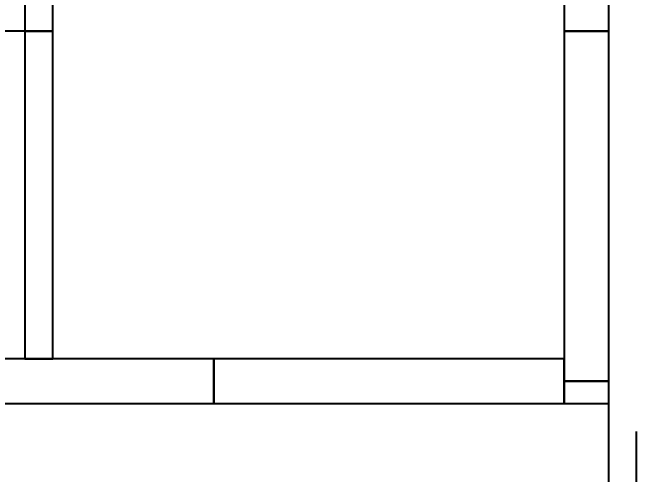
# Model space of a CAD drawing. Header units: centimetres. Extents: x -135 to 5324, y -1304 to 1609.
# Drawn here: x 3870.9 to 4099.4, y 225.6 to 391.1 of the extents above; entities that cross this region are included whole.
import ezdxf

# ---------------------------------------------------------------- set-up
doc = ezdxf.new("R2010")
doc.units = ezdxf.units.CM
for name, color, linetype in [('MONTAJ_OZEL_OLCU', 6, 'Continuous'), ('MONTAJ_OZEL_PANO', 6, 'Continuous'), ('MONTAJ_STANDART', 7, 'Continuous'), ('PENCERE', 10, 'Continuous')]:
    doc.layers.add(name, color=color, linetype=linetype)
doc.styles.add('PORTMAN', font='DejaVuSans.ttf')
doc.styles.get("Standard").update_dxf_attribs({"font": 'DejaVuSans.ttf'})
doc.dimstyles.new('PORTMAN', dxfattribs={"dimtxt": 14, "dimasz": 9, "dimexe": 6, "dimexo": 5, "dimgap": 4, "dimtad": 1, "dimtxsty": 'PORTMAN', "dimblk": 'ARCHTICK', "dimcen": 2.5, "dimazin": 3, "dimtfac": 0.5, "dimtmove": 2, "dimatfit": 3})

# ---------------------------------------------------------------- blocks, each defined once
blk = doc.blocks.new('BOM_D09_1255p0_DIS_DOLU')
blk.add_lwpolyline([(0, 0), (16, 0), (16, 125.5), (0, 125.5)], close=True)
blk = doc.blocks.new('MNT_BOM_D09_1255p0_DIS_DOLU')
blk.add_blockref('BOM_D09_1255p0_DIS_DOLU', (0, 0))
blk = doc.blocks.new('BOM_I17_1175p0_IC_DOLU')
blk.add_lwpolyline([(0, 0), (10, 0), (10, 117.5), (0, 117.5)], close=True)
blk = doc.blocks.new('MNT_BOM_I17_1175p0_IC_DOLU')
blk.add_blockref('BOM_I17_1175p0_IC_DOLU', (0, 0))
blk = doc.blocks.new('_ARCHTICK')
at = {"color": 0, "linetype": 'BYBLOCK', "const_width": 0.15}
blk.add_lwpolyline([(-0.5, -0.5), (0.5, 0.5)], dxfattribs=at)
blk = doc.blocks.new('BOM_I15_1255p0_IC_K01_SAG_UST')
blk.add_lwpolyline([(0, 0), (10, 0), (10, 21.75), (0, 21.75)], close=True)
blk = doc.blocks.new('MNT_BOM_I15_1255p0_IC_K01_SAG_UST')
blk.add_blockref('BOM_I15_1255p0_IC_K01_SAG_UST', (0, 0))
blk = doc.blocks.new('kaynak-pencere-6040')
at = {"layer": 'PENCERE', "color": 1}
for p, q in [((53375.86, 7992.28), (53385.86, 7992.28)), ((53377.86, 7932.28), (53377.86, 7992.28)), ((53383.86, 7932.28), (53383.86, 7992.28)), ((53375.86, 7932.28), (53385.86, 7932.28))]:
    blk.add_line(p, q, dxfattribs=at)
for points in [[(53377.86, 7992.28), (53377.86, 7986.28), (53383.86, 7992.28), (53383.86, 7986.28)], [(53377.86, 7932.28), (53377.86, 7938.28), (53383.86, 7932.28), (53383.86, 7938.28)]]:
    blk.add_solid(points, dxfattribs=at)
at = {"layer": 'PENCERE', "color": 0, "lineweight": 25}
blk.add_text('60/40', height=15.217, rotation=90, dxfattribs=at).set_placement((53373.47, 7935.61))
blk = doc.blocks.new('BOM_P03_PENCERE_600x400')
at = {"layer": 'PENCERE'}
blk.add_blockref('kaynak-pencere-6040', (0, 0), dxfattribs=at)
blk = doc.blocks.new('BOM_D13_1255p0_DIS_P03')
for points in [[(0, 92.75), (16, 92.75), (16, 125.5), (0, 125.5)], [(0, 0), (16, 0), (16, 32.75), (0, 32.75)]]:
    blk.add_lwpolyline(points, close=True)
at = {"layer": 'PENCERE'}
blk.add_blockref('BOM_P03_PENCERE_600x400', (-53372.862, -7899.528), dxfattribs=at)
blk = doc.blocks.new('MNT_BOM_D13_1255p0_DIS_P03')
blk.add_blockref('BOM_D13_1255p0_DIS_P03', (0, 0))
blk = doc.blocks.new('BOM_B06_DIS_KOSE_160x80')
blk.add_lwpolyline([(0, 0), (16, 0), (16, 8), (0, 8)], close=True)
blk = doc.blocks.new('MNT_BOM_B06_DIS_KOSE_160x80')
blk.add_blockref('BOM_B06_DIS_KOSE_160x80', (0, 0))
blk = doc.blocks.new('BOM_V06_VERANDA_YAN_2510p0')
at = {"lineweight": 25}
for p, q in [((0, 0), (0, 251)), ((10, 10), (10, 241))]:
    blk.add_line(p, q, dxfattribs=at)
blk = doc.blocks.new('MNT_BOM_V06_VERANDA_YAN_2510p0')
blk.add_blockref('BOM_V06_VERANDA_YAN_2510p0', (0, 0))

msp = doc.modelspace()

# ---------------------------------------------------------------- block references
at = {"layer": 'MONTAJ_OZEL_PANO'}
msp.add_blockref('MNT_BOM_I17_1175p0_IC_DOLU', (3875.25, 267), dxfattribs=at)
at = {"layer": 'MONTAJ_STANDART'}
for name, p in [('MNT_BOM_I15_1255p0_IC_K01_SAG_UST', (3875.25, 384.5)), ('MNT_BOM_D09_1255p0_DIS_DOLU', (4068.5, 259)), ('MNT_BOM_B06_DIS_KOSE_160x80', (4068.5, 251)), ('MNT_BOM_V06_VERANDA_YAN_2510p0', (4084.5, 0))]:
    msp.add_blockref(name, p, dxfattribs=at)
for name, p, rotation in [('MNT_BOM_D13_1255p0_DIS_P03', (4084.5, 510), 180), ('MNT_BOM_D09_1255p0_DIS_DOLU', (3817.5, 267), 270), ('MNT_BOM_D09_1255p0_DIS_DOLU', (3943, 267), 270)]:
    msp.add_blockref(name, p, dxfattribs=dict(at, rotation=rotation))

# ---------------------------------------------------------------- dimensions: what is measured, and where the dimension line sits
at = {"layer": 'MONTAJ_OZEL_OLCU'}
msp.add_linear_dim(base=(3835.25, 267), p1=(3885.25, 267), p2=(3885.25, 384.5), angle=90, dimstyle='PORTMAN', override={"dimtxt": 14, "dimasz": 9, "dimexe": 6, "dimexo": 5, "dimdec": 2, "dimzin": 8, "dimdsep": 44}, dxfattribs=at).render()

doc.saveas('drawing.dxf')
